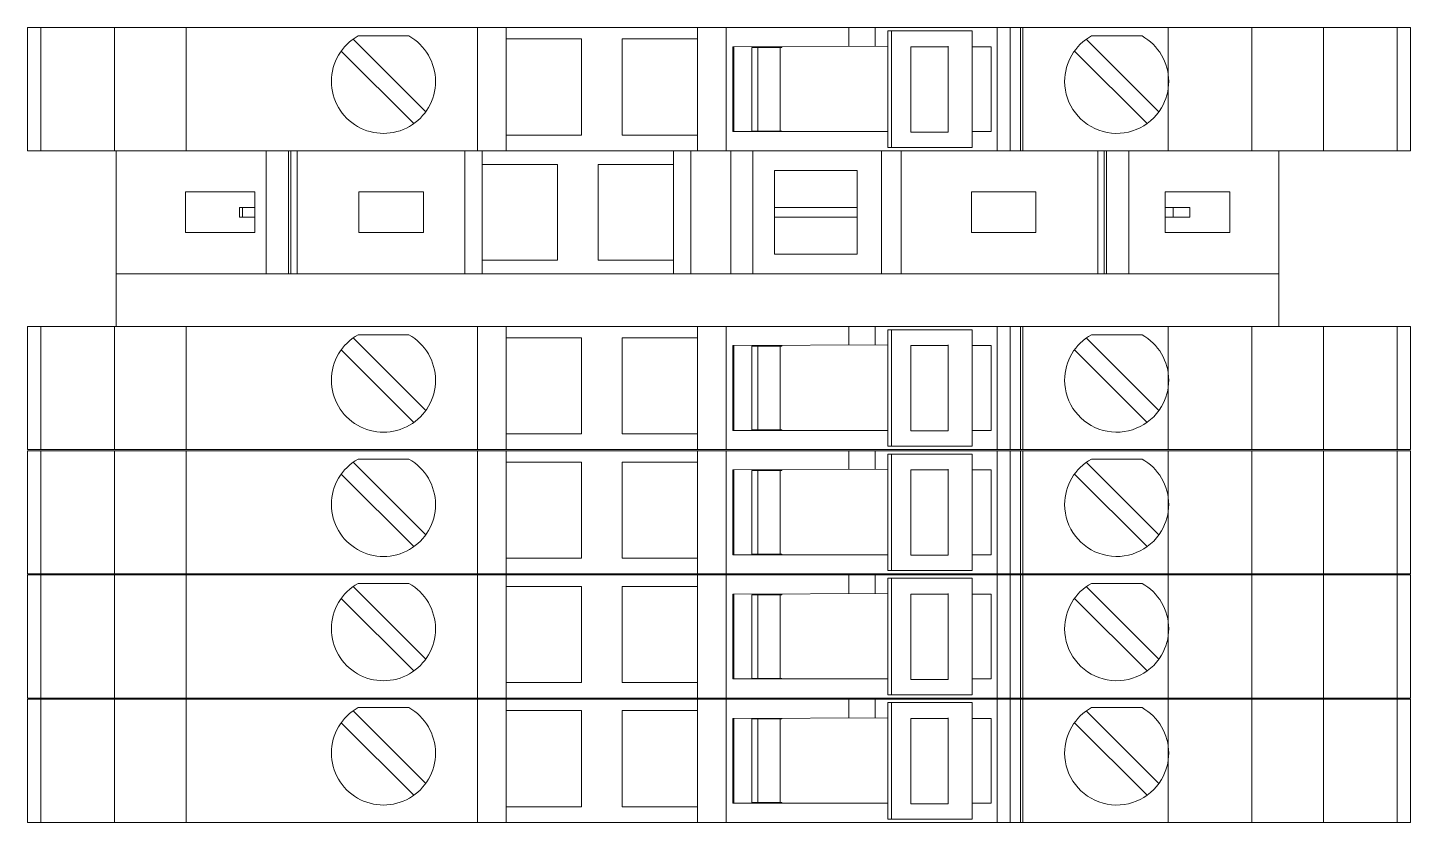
# Model space of a CAD drawing. Header units: millimetres. Extents: x 4962 to 7449, y 754 to 2938.
# Drawn here: x 6031.2 to 6089, y 2076.5 to 2109.8 of the extents above; entities that cross this region are included whole.
import ezdxf

# ---------------------------------------------------------------- set-up
doc = ezdxf.new("R2010")
doc.units = ezdxf.units.MM
doc.set_wipeout_variables(frame=1)
doc.layers.add('000-PI-Oprema', color=30, linetype='Continuous', lineweight=5)

msp = doc.modelspace()

# ---------------------------------------------------------------- linework, layer by layer
at = {"layer": '000-PI-Oprema', "color": 0, "linetype": 'ByBlock', "lineweight": 0}
for p, q in [((6031.171, 2109.76), (6049.971, 2109.76)), ((6031.171, 2104.61), (6031.171, 2109.76)), ((6031.718, 2109.76), (6031.718, 2104.61)), ((6049.971, 2109.76), (6051.171, 2109.76)), ((6059.171, 2109.76), (6051.171, 2109.76)), ((6051.171, 2109.76), (6051.171, 2109.76)), ((6059.171, 2109.76), (6060.371, 2109.76)), ((6059.171, 2109.76), (6059.171, 2109.76)), ((6060.371, 2109.76), (6065.496, 2109.76)), ((6064.971, 2109.76), (6064.971, 2109.76)), ((6066.592, 2109.76), (6065.496, 2109.76)), ((6065.496, 2109.76), (6065.496, 2109.76)), ((6065.496, 2109.76), (6065.499, 2108.979)), ((6066.596, 2109.76), (6066.592, 2109.76)), ((6066.596, 2109.76), (6088.971, 2109.76)), ((6066.596, 2109.76), (6066.596, 2109.76)), ((6066.596, 2108.983), (6066.596, 2109.76)), ((6070.021, 2109.76), (6070.021, 2109.76)), ((6072.671, 2109.76), (6072.671, 2109.76)), ((6085.347, 2104.61), (6085.347, 2109.76)), ((6088.424, 2109.76), (6088.424, 2104.61)), ((6088.971, 2104.61), (6088.971, 2109.76)), ((6044.776, 2109.275), (6047.812, 2106.24)), ((6044.988, 2109.41), (6044.988, 2109.41)), ((6047.105, 2109.41), (6044.988, 2109.41)), ((6047.105, 2109.41), (6047.105, 2109.41)), ((6051.171, 2109.285), (6051.171, 2109.285)), ((6054.321, 2109.285), (6051.171, 2109.285)), ((6054.321, 2105.26), (6054.321, 2109.285)), ((6054.321, 2109.285), (6054.321, 2109.285)), ((6056.021, 2109.285), (6056.021, 2105.26)), ((6056.021, 2109.285), (6056.021, 2109.285)), ((6059.171, 2109.285), (6056.021, 2109.285)), ((6059.171, 2109.285), (6059.171, 2109.285)), ((6067.13, 2109.62), (6067.288, 2109.62)), ((6067.13, 2109.62), (6067.13, 2108.935)), ((6067.288, 2109.62), (6070.659, 2109.62)), ((6070.659, 2109.62), (6070.659, 2109.62)), ((6075.426, 2109.275), (6075.426, 2109.275)), ((6075.426, 2109.275), (6078.462, 2106.24)), ((6075.638, 2109.41), (6075.638, 2109.41)), ((6075.638, 2109.41), (6077.755, 2109.41)), ((6077.755, 2109.41), (6077.755, 2109.41)), ((6047.317, 2105.745), (6044.281, 2108.78)), ((6049.971, 2108.81), (6049.971, 2106.21)), ((6049.971, 2108.81), (6049.971, 2108.81)), ((6060.646, 2108.96), (6067.13, 2108.985)), ((6060.646, 2108.96), (6060.646, 2108.96)), ((6060.646, 2105.41), (6060.646, 2108.96)), ((6060.696, 2108.96), (6060.696, 2105.41)), ((6061.446, 2108.935), (6061.696, 2108.935)), ((6061.446, 2108.935), (6061.446, 2108.935)), ((6061.446, 2105.435), (6061.446, 2108.935)), ((6061.696, 2105.41), (6061.696, 2108.96)), ((6061.696, 2108.935), (6062.696, 2108.935)), ((6062.633, 2105.435), (6062.633, 2108.935)), ((6062.696, 2108.96), (6062.696, 2108.935)), ((6067.13, 2108.935), (6067.13, 2105.435)), ((6068.085, 2108.96), (6069.652, 2108.96)), ((6068.085, 2108.96), (6068.085, 2105.435)), ((6069.652, 2105.385), (6069.652, 2108.985)), ((6070.659, 2108.96), (6071.446, 2108.96)), ((6071.446, 2108.96), (6071.446, 2108.96)), ((6071.446, 2105.41), (6071.446, 2108.96)), ((6072.771, 2106.21), (6072.771, 2108.81)), ((6072.771, 2108.81), (6072.771, 2108.81)), ((6074.931, 2108.78), (6074.931, 2108.78)), ((6077.967, 2105.745), (6074.931, 2108.78)), ((6078.462, 2106.24), (6078.462, 2106.24)), ((6049.971, 2106.21), (6049.971, 2106.21)), ((6072.771, 2106.21), (6072.771, 2106.21)), ((6077.967, 2105.745), (6077.967, 2105.745)), ((6051.171, 2105.26), (6051.171, 2105.26)), ((6051.171, 2105.26), (6054.321, 2105.26)), ((6054.321, 2105.26), (6054.321, 2105.26)), ((6056.021, 2105.26), (6059.171, 2105.26)), ((6056.021, 2105.26), (6056.021, 2105.26)), ((6059.171, 2105.26), (6059.171, 2105.26)), ((6060.646, 2105.41), (6067.13, 2105.41)), ((6060.646, 2105.41), (6060.646, 2105.41)), ((6061.446, 2105.435), (6061.446, 2105.435)), ((6061.446, 2105.435), (6061.696, 2105.435)), ((6061.696, 2105.435), (6062.696, 2105.435)), ((6062.696, 2105.435), (6062.696, 2105.41)), ((6068.085, 2105.435), (6068.085, 2105.385)), ((6068.243, 2105.385), (6068.085, 2105.385)), ((6069.652, 2105.385), (6068.243, 2105.385)), ((6070.659, 2105.41), (6071.446, 2105.41)), ((6071.446, 2105.41), (6071.446, 2105.41)), ((6031.171, 2104.61), (6031.854, 2104.61)), ((6031.171, 2097.26), (6049.971, 2097.26)), ((6031.171, 2092.11), (6031.171, 2097.26)), ((6031.718, 2097.26), (6031.718, 2092.11)), ((6034.795, 2092.11), (6034.795, 2097.26)), ((6037.795, 2092.11), (6037.795, 2097.26)), ((6049.971, 2097.26), (6051.171, 2097.26)), ((6049.971, 2092.11), (6049.971, 2097.26)), ((6059.171, 2097.26), (6051.171, 2097.26)), ((6051.171, 2097.26), (6051.171, 2097.26)), ((6051.171, 2092.11), (6051.171, 2097.26)), ((6059.171, 2097.26), (6060.371, 2097.26)), ((6059.171, 2097.26), (6059.171, 2097.26)), ((6059.171, 2097.26), (6059.171, 2092.11)), ((6060.371, 2097.26), (6065.496, 2097.26)), ((6060.371, 2097.26), (6060.371, 2092.11)), ((6064.971, 2097.26), (6064.971, 2097.26)), ((6066.592, 2097.26), (6065.496, 2097.26)), ((6065.496, 2097.26), (6065.496, 2097.26)), ((6065.496, 2097.26), (6065.499, 2096.479)), ((6066.596, 2097.26), (6066.592, 2097.26)), ((6066.596, 2097.26), (6088.971, 2097.26)), ((6066.596, 2097.26), (6066.596, 2097.26)), ((6066.596, 2096.483), (6066.596, 2097.26)), ((6067.13, 2097.12), (6067.288, 2097.12)), ((6067.13, 2097.12), (6067.13, 2096.435)), ((6067.288, 2097.12), (6067.288, 2092.25)), ((6067.288, 2097.12), (6070.659, 2097.12)), ((6070.021, 2097.26), (6070.021, 2097.26)), ((6070.659, 2092.25), (6070.659, 2097.12)), ((6070.659, 2097.12), (6070.659, 2097.12)), ((6071.702, 2092.11), (6071.702, 2097.26)), ((6072.244, 2097.26), (6072.244, 2092.11)), ((6072.671, 2097.26), (6072.671, 2097.26)), ((6072.671, 2097.26), (6072.671, 2092.11)), ((6072.771, 2092.11), (6072.771, 2097.26)), ((6078.847, 2092.11), (6078.847, 2097.26)), ((6082.347, 2092.11), (6082.347, 2097.26)), ((6085.347, 2092.11), (6085.347, 2097.26)), ((6088.424, 2097.26), (6088.424, 2092.11)), ((6088.971, 2092.11), (6088.971, 2097.26)), ((6044.776, 2096.775), (6047.812, 2093.74)), ((6044.988, 2096.91), (6044.988, 2096.91)), ((6047.105, 2096.91), (6044.988, 2096.91)), ((6047.105, 2096.91), (6047.105, 2096.91)), ((6051.171, 2096.785), (6051.171, 2096.785)), ((6054.321, 2096.785), (6051.171, 2096.785)), ((6054.321, 2092.76), (6054.321, 2096.785)), ((6054.321, 2096.785), (6054.321, 2096.785)), ((6056.021, 2096.785), (6056.021, 2092.76)), ((6056.021, 2096.785), (6056.021, 2096.785)), ((6059.171, 2096.785), (6056.021, 2096.785)), ((6059.171, 2096.785), (6059.171, 2096.785)), ((6060.646, 2096.46), (6067.13, 2096.485)), ((6060.646, 2096.46), (6060.646, 2096.46)), ((6060.646, 2092.91), (6060.646, 2096.46)), ((6060.696, 2096.46), (6060.696, 2092.91)), ((6061.446, 2096.435), (6061.696, 2096.435)), ((6061.446, 2096.435), (6061.446, 2096.435)), ((6061.446, 2092.935), (6061.446, 2096.435)), ((6061.696, 2092.91), (6061.696, 2096.46)), ((6061.696, 2096.435), (6062.696, 2096.435)), ((6062.633, 2092.935), (6062.633, 2096.435)), ((6062.696, 2096.46), (6062.696, 2096.435)), ((6067.13, 2096.435), (6067.13, 2092.935)), ((6068.085, 2096.46), (6069.652, 2096.46)), ((6068.085, 2096.46), (6068.085, 2092.935)), ((6069.652, 2092.885), (6069.652, 2096.485)), ((6070.659, 2096.46), (6071.446, 2096.46)), ((6071.446, 2096.46), (6071.446, 2096.46)), ((6071.446, 2092.91), (6071.446, 2096.46)), ((6075.426, 2096.775), (6075.426, 2096.775)), ((6075.426, 2096.775), (6078.462, 2093.74)), ((6075.638, 2096.91), (6075.638, 2096.91)), ((6075.638, 2096.91), (6077.755, 2096.91)), ((6077.755, 2096.91), (6077.755, 2096.91)), ((6047.317, 2093.245), (6044.281, 2096.28)), ((6049.971, 2096.31), (6049.971, 2093.71)), ((6049.971, 2096.31), (6049.971, 2096.31)), ((6072.771, 2093.71), (6072.771, 2096.31)), ((6072.771, 2096.31), (6072.771, 2096.31)), ((6074.931, 2096.28), (6074.931, 2096.28)), ((6077.967, 2093.245), (6074.931, 2096.28)), ((6049.971, 2093.71), (6049.971, 2093.71)), ((6072.771, 2093.71), (6072.771, 2093.71)), ((6078.462, 2093.74), (6078.462, 2093.74)), ((6077.967, 2093.245), (6077.967, 2093.245)), ((6051.171, 2092.76), (6051.171, 2092.76)), ((6051.171, 2092.76), (6054.321, 2092.76)), ((6054.321, 2092.76), (6054.321, 2092.76)), ((6056.021, 2092.76), (6059.171, 2092.76)), ((6056.021, 2092.76), (6056.021, 2092.76)), ((6059.171, 2092.76), (6059.171, 2092.76)), ((6060.646, 2092.91), (6067.13, 2092.91)), ((6060.646, 2092.91), (6060.646, 2092.91)), ((6061.446, 2092.935), (6061.446, 2092.935)), ((6061.446, 2092.935), (6061.696, 2092.935)), ((6061.696, 2092.935), (6062.696, 2092.935)), ((6062.696, 2092.935), (6062.696, 2092.91)), ((6067.13, 2092.25), (6067.13, 2092.935)), ((6068.085, 2092.935), (6068.085, 2092.885)), ((6068.243, 2092.885), (6068.085, 2092.885)), ((6069.652, 2092.885), (6068.243, 2092.885)), ((6070.659, 2092.91), (6071.446, 2092.91)), ((6071.446, 2092.91), (6071.446, 2092.91)), ((6031.171, 2092.11), (6031.854, 2092.11)), ((6031.171, 2092.11), (6049.971, 2092.11)), ((6031.171, 2092.06), (6049.971, 2092.06)), ((6031.171, 2086.91), (6031.171, 2092.06)), ((6031.718, 2092.06), (6031.718, 2086.91)), ((6034.795, 2086.91), (6034.795, 2092.06)), ((6037.795, 2086.91), (6037.795, 2092.06)), ((6049.971, 2092.11), (6051.171, 2092.11)), ((6049.971, 2092.06), (6051.171, 2092.06)), ((6049.971, 2086.91), (6049.971, 2092.06)), ((6051.171, 2092.11), (6051.171, 2092.11)), ((6059.171, 2092.11), (6051.171, 2092.11)), ((6059.171, 2092.06), (6051.171, 2092.06)), ((6051.171, 2092.06), (6051.171, 2092.06)), ((6051.171, 2086.91), (6051.171, 2092.06)), ((6059.171, 2092.11), (6059.171, 2092.11)), ((6059.171, 2092.11), (6060.371, 2092.11)), ((6059.171, 2092.06), (6060.371, 2092.06)), ((6059.171, 2092.06), (6059.171, 2092.06)), ((6059.171, 2092.06), (6059.171, 2086.91)), ((6060.371, 2092.11), (6078.571, 2092.11)), ((6060.371, 2092.06), (6065.496, 2092.06)), ((6060.371, 2092.06), (6060.371, 2086.91)), ((6064.971, 2092.11), (6064.971, 2092.11)), ((6064.971, 2092.06), (6064.971, 2092.06)), ((6066.592, 2092.06), (6065.496, 2092.06)), ((6065.496, 2092.06), (6065.496, 2092.06)), ((6065.496, 2092.06), (6065.499, 2091.279)), ((6066.596, 2092.06), (6066.592, 2092.06)), ((6066.596, 2092.06), (6088.971, 2092.06)), ((6066.596, 2092.06), (6066.596, 2092.06)), ((6066.596, 2091.283), (6066.596, 2092.06)), ((6067.13, 2092.25), (6067.288, 2092.25)), ((6067.13, 2091.92), (6067.288, 2091.92)), ((6067.13, 2091.92), (6067.13, 2091.235)), ((6067.288, 2092.25), (6070.659, 2092.25)), ((6067.288, 2091.92), (6067.288, 2087.05)), ((6067.288, 2091.92), (6070.659, 2091.92)), ((6070.021, 2092.11), (6070.021, 2092.11)), ((6070.021, 2092.06), (6070.021, 2092.06)), ((6070.659, 2092.25), (6070.659, 2092.25)), ((6070.659, 2087.05), (6070.659, 2091.92)), ((6070.659, 2091.92), (6070.659, 2091.92)), ((6071.702, 2086.91), (6071.702, 2092.06)), ((6072.244, 2092.06), (6072.244, 2086.91)), ((6072.671, 2092.11), (6072.671, 2092.11)), ((6072.671, 2092.06), (6072.671, 2092.06)), ((6072.671, 2092.06), (6072.671, 2086.91)), ((6072.771, 2086.91), (6072.771, 2092.06)), ((6088.971, 2092.11), (6078.571, 2092.11)), ((6078.847, 2086.91), (6078.847, 2092.06)), ((6082.347, 2086.91), (6082.347, 2092.06)), ((6085.347, 2086.91), (6085.347, 2092.06)), ((6088.424, 2092.06), (6088.424, 2086.91)), ((6088.971, 2086.91), (6088.971, 2092.06)), ((6044.776, 2091.575), (6047.812, 2088.54)), ((6044.988, 2091.71), (6044.988, 2091.71)), ((6047.105, 2091.71), (6044.988, 2091.71)), ((6047.105, 2091.71), (6047.105, 2091.71)), ((6051.171, 2091.585), (6051.171, 2091.585)), ((6054.321, 2091.585), (6051.171, 2091.585)), ((6054.321, 2087.56), (6054.321, 2091.585)), ((6054.321, 2091.585), (6054.321, 2091.585)), ((6056.021, 2091.585), (6056.021, 2087.56)), ((6056.021, 2091.585), (6056.021, 2091.585)), ((6059.171, 2091.585), (6056.021, 2091.585)), ((6059.171, 2091.585), (6059.171, 2091.585)), ((6060.646, 2091.26), (6067.13, 2091.285)), ((6060.646, 2091.26), (6060.646, 2091.26)), ((6060.646, 2087.71), (6060.646, 2091.26)), ((6060.696, 2091.26), (6060.696, 2087.71)), ((6061.446, 2091.235), (6061.696, 2091.235)), ((6061.446, 2091.235), (6061.446, 2091.235)), ((6061.446, 2087.735), (6061.446, 2091.235)), ((6061.696, 2087.71), (6061.696, 2091.26)), ((6061.696, 2091.235), (6062.696, 2091.235)), ((6062.633, 2087.735), (6062.633, 2091.235)), ((6062.696, 2091.26), (6062.696, 2091.235)), ((6067.13, 2091.235), (6067.13, 2087.735)), ((6068.085, 2091.26), (6069.652, 2091.26)), ((6068.085, 2091.26), (6068.085, 2087.735)), ((6069.652, 2087.685), (6069.652, 2091.285)), ((6070.659, 2091.26), (6071.446, 2091.26)), ((6071.446, 2091.26), (6071.446, 2091.26)), ((6071.446, 2087.71), (6071.446, 2091.26)), ((6075.426, 2091.575), (6075.426, 2091.575)), ((6075.426, 2091.575), (6078.462, 2088.54)), ((6075.638, 2091.71), (6075.638, 2091.71)), ((6075.638, 2091.71), (6077.755, 2091.71)), ((6077.755, 2091.71), (6077.755, 2091.71)), ((6047.317, 2088.045), (6044.281, 2091.08)), ((6049.971, 2091.11), (6049.971, 2088.51)), ((6049.971, 2091.11), (6049.971, 2091.11)), ((6072.771, 2088.51), (6072.771, 2091.11)), ((6072.771, 2091.11), (6072.771, 2091.11)), ((6074.931, 2091.08), (6074.931, 2091.08)), ((6077.967, 2088.045), (6074.931, 2091.08)), ((6049.971, 2088.51), (6049.971, 2088.51)), ((6072.771, 2088.51), (6072.771, 2088.51)), ((6078.462, 2088.54), (6078.462, 2088.54)), ((6077.967, 2088.045), (6077.967, 2088.045)), ((6051.171, 2087.56), (6051.171, 2087.56)), ((6051.171, 2087.56), (6054.321, 2087.56)), ((6054.321, 2087.56), (6054.321, 2087.56)), ((6056.021, 2087.56), (6059.171, 2087.56)), ((6056.021, 2087.56), (6056.021, 2087.56)), ((6059.171, 2087.56), (6059.171, 2087.56)), ((6060.646, 2087.71), (6067.13, 2087.71)), ((6060.646, 2087.71), (6060.646, 2087.71)), ((6061.446, 2087.735), (6061.446, 2087.735)), ((6061.446, 2087.735), (6061.696, 2087.735)), ((6061.696, 2087.735), (6062.696, 2087.735)), ((6062.696, 2087.735), (6062.696, 2087.71)), ((6067.13, 2087.05), (6067.13, 2087.735)), ((6068.085, 2087.735), (6068.085, 2087.685)), ((6068.243, 2087.685), (6068.085, 2087.685)), ((6069.652, 2087.685), (6068.243, 2087.685)), ((6070.659, 2087.71), (6071.446, 2087.71)), ((6071.446, 2087.71), (6071.446, 2087.71)), ((6031.171, 2086.91), (6031.854, 2086.91)), ((6031.171, 2086.91), (6049.971, 2086.91)), ((6031.171, 2086.86), (6049.971, 2086.86)), ((6031.171, 2081.71), (6031.171, 2086.86)), ((6031.718, 2086.86), (6031.718, 2081.71)), ((6034.795, 2081.71), (6034.795, 2086.86)), ((6037.795, 2081.71), (6037.795, 2086.86)), ((6049.971, 2086.91), (6051.171, 2086.91)), ((6049.971, 2086.86), (6051.171, 2086.86)), ((6049.971, 2081.71), (6049.971, 2086.86)), ((6051.171, 2086.91), (6051.171, 2086.91)), ((6059.171, 2086.91), (6051.171, 2086.91)), ((6059.171, 2086.86), (6051.171, 2086.86)), ((6051.171, 2086.86), (6051.171, 2086.86)), ((6051.171, 2081.71), (6051.171, 2086.86)), ((6059.171, 2086.91), (6059.171, 2086.91)), ((6059.171, 2086.91), (6060.371, 2086.91)), ((6059.171, 2086.86), (6060.371, 2086.86)), ((6059.171, 2086.86), (6059.171, 2086.86)), ((6059.171, 2086.86), (6059.171, 2081.71)), ((6060.371, 2086.91), (6078.571, 2086.91)), ((6060.371, 2086.86), (6065.496, 2086.86)), ((6060.371, 2086.86), (6060.371, 2081.71)), ((6064.971, 2086.91), (6064.971, 2086.91)), ((6064.971, 2086.86), (6064.971, 2086.86)), ((6066.592, 2086.86), (6065.496, 2086.86)), ((6065.496, 2086.86), (6065.496, 2086.86)), ((6065.496, 2086.86), (6065.499, 2086.079)), ((6066.596, 2086.86), (6066.592, 2086.86)), ((6066.596, 2086.86), (6088.971, 2086.86)), ((6066.596, 2086.86), (6066.596, 2086.86)), ((6066.596, 2086.083), (6066.596, 2086.86)), ((6067.13, 2087.05), (6067.288, 2087.05)), ((6067.13, 2086.72), (6067.288, 2086.72)), ((6067.13, 2086.72), (6067.13, 2086.035)), ((6067.288, 2087.05), (6070.659, 2087.05)), ((6067.288, 2086.72), (6067.288, 2081.85)), ((6067.288, 2086.72), (6070.659, 2086.72)), ((6070.021, 2086.91), (6070.021, 2086.91)), ((6070.021, 2086.86), (6070.021, 2086.86)), ((6070.659, 2087.05), (6070.659, 2087.05)), ((6070.659, 2081.85), (6070.659, 2086.72)), ((6070.659, 2086.72), (6070.659, 2086.72)), ((6071.702, 2081.71), (6071.702, 2086.86)), ((6072.244, 2086.86), (6072.244, 2081.71)), ((6072.671, 2086.91), (6072.671, 2086.91)), ((6072.671, 2086.86), (6072.671, 2086.86)), ((6072.671, 2086.86), (6072.671, 2081.71)), ((6072.771, 2081.71), (6072.771, 2086.86)), ((6088.971, 2086.91), (6078.571, 2086.91)), ((6078.847, 2081.71), (6078.847, 2086.86)), ((6082.347, 2081.71), (6082.347, 2086.86)), ((6085.347, 2081.71), (6085.347, 2086.86)), ((6088.424, 2086.86), (6088.424, 2081.71)), ((6088.971, 2081.71), (6088.971, 2086.86)), ((6044.776, 2086.375), (6047.812, 2083.34)), ((6044.988, 2086.51), (6044.988, 2086.51)), ((6047.105, 2086.51), (6044.988, 2086.51)), ((6047.105, 2086.51), (6047.105, 2086.51)), ((6051.171, 2086.385), (6051.171, 2086.385)), ((6054.321, 2086.385), (6051.171, 2086.385)), ((6054.321, 2082.36), (6054.321, 2086.385)), ((6054.321, 2086.385), (6054.321, 2086.385)), ((6056.021, 2086.385), (6056.021, 2082.36)), ((6056.021, 2086.385), (6056.021, 2086.385)), ((6059.171, 2086.385), (6056.021, 2086.385)), ((6059.171, 2086.385), (6059.171, 2086.385)), ((6060.646, 2086.06), (6067.13, 2086.085)), ((6060.646, 2086.06), (6060.646, 2086.06)), ((6060.646, 2082.51), (6060.646, 2086.06)), ((6060.696, 2086.06), (6060.696, 2082.51)), ((6061.446, 2086.035), (6061.696, 2086.035)), ((6061.446, 2086.035), (6061.446, 2086.035)), ((6061.446, 2082.535), (6061.446, 2086.035)), ((6061.696, 2082.51), (6061.696, 2086.06)), ((6061.696, 2086.035), (6062.696, 2086.035)), ((6062.633, 2082.535), (6062.633, 2086.035)), ((6062.696, 2086.06), (6062.696, 2086.035)), ((6067.13, 2086.035), (6067.13, 2082.535)), ((6068.085, 2086.06), (6069.652, 2086.06)), ((6068.085, 2086.06), (6068.085, 2082.535)), ((6069.652, 2082.485), (6069.652, 2086.085)), ((6070.659, 2086.06), (6071.446, 2086.06)), ((6071.446, 2086.06), (6071.446, 2086.06)), ((6071.446, 2082.51), (6071.446, 2086.06)), ((6075.426, 2086.375), (6075.426, 2086.375)), ((6075.426, 2086.375), (6078.462, 2083.34)), ((6075.638, 2086.51), (6075.638, 2086.51)), ((6075.638, 2086.51), (6077.755, 2086.51)), ((6077.755, 2086.51), (6077.755, 2086.51)), ((6047.317, 2082.845), (6044.281, 2085.88)), ((6049.971, 2085.91), (6049.971, 2083.31)), ((6049.971, 2085.91), (6049.971, 2085.91)), ((6072.771, 2083.31), (6072.771, 2085.91)), ((6072.771, 2085.91), (6072.771, 2085.91)), ((6074.931, 2085.88), (6074.931, 2085.88)), ((6077.967, 2082.845), (6074.931, 2085.88)), ((6049.971, 2083.31), (6049.971, 2083.31)), ((6072.771, 2083.31), (6072.771, 2083.31)), ((6078.462, 2083.34), (6078.462, 2083.34)), ((6061.446, 2082.535), (6061.446, 2082.535)), ((6061.446, 2082.535), (6061.696, 2082.535)), ((6061.696, 2082.535), (6062.696, 2082.535)), ((6062.696, 2082.535), (6062.696, 2082.51)), ((6067.13, 2081.85), (6067.13, 2082.535)), ((6068.085, 2082.535), (6068.085, 2082.485)), ((6077.967, 2082.845), (6077.967, 2082.845)), ((6051.171, 2082.36), (6051.171, 2082.36)), ((6051.171, 2082.36), (6054.321, 2082.36)), ((6054.321, 2082.36), (6054.321, 2082.36)), ((6056.021, 2082.36), (6059.171, 2082.36)), ((6056.021, 2082.36), (6056.021, 2082.36)), ((6059.171, 2082.36), (6059.171, 2082.36)), ((6060.646, 2082.51), (6067.13, 2082.51)), ((6060.646, 2082.51), (6060.646, 2082.51)), ((6068.243, 2082.485), (6068.085, 2082.485)), ((6069.652, 2082.485), (6068.243, 2082.485)), ((6070.659, 2082.51), (6071.446, 2082.51)), ((6071.446, 2082.51), (6071.446, 2082.51)), ((6031.171, 2081.71), (6031.854, 2081.71)), ((6031.171, 2081.71), (6049.971, 2081.71)), ((6031.171, 2081.66), (6049.971, 2081.66)), ((6031.171, 2076.51), (6031.171, 2081.66)), ((6031.718, 2081.66), (6031.718, 2076.51)), ((6034.795, 2076.51), (6034.795, 2081.66)), ((6037.795, 2076.51), (6037.795, 2081.66)), ((6049.971, 2081.71), (6051.171, 2081.71)), ((6049.971, 2081.66), (6051.171, 2081.66)), ((6049.971, 2076.51), (6049.971, 2081.66)), ((6051.171, 2081.71), (6051.171, 2081.71)), ((6059.171, 2081.71), (6051.171, 2081.71)), ((6059.171, 2081.66), (6051.171, 2081.66)), ((6051.171, 2081.66), (6051.171, 2081.66)), ((6051.171, 2076.51), (6051.171, 2081.66)), ((6059.171, 2081.71), (6059.171, 2081.71)), ((6059.171, 2081.71), (6060.371, 2081.71)), ((6059.171, 2081.66), (6060.371, 2081.66)), ((6059.171, 2081.66), (6059.171, 2081.66)), ((6059.171, 2081.66), (6059.171, 2076.51)), ((6060.371, 2081.71), (6078.571, 2081.71)), ((6060.371, 2081.66), (6065.496, 2081.66)), ((6060.371, 2081.66), (6060.371, 2076.51)), ((6064.971, 2081.71), (6064.971, 2081.71)), ((6064.971, 2081.66), (6064.971, 2081.66)), ((6066.592, 2081.66), (6065.496, 2081.66)), ((6065.496, 2081.66), (6065.496, 2081.66)), ((6065.496, 2081.66), (6065.499, 2080.879)), ((6066.596, 2081.66), (6066.592, 2081.66)), ((6066.596, 2081.66), (6088.971, 2081.66)), ((6066.596, 2081.66), (6066.596, 2081.66)), ((6066.596, 2080.883), (6066.596, 2081.66)), ((6067.13, 2081.85), (6067.288, 2081.85)), ((6067.13, 2081.52), (6067.288, 2081.52)), ((6067.13, 2081.52), (6067.13, 2080.835)), ((6067.288, 2081.85), (6070.659, 2081.85)), ((6067.288, 2081.52), (6067.288, 2076.65)), ((6067.288, 2081.52), (6070.659, 2081.52)), ((6070.021, 2081.71), (6070.021, 2081.71)), ((6070.021, 2081.66), (6070.021, 2081.66)), ((6070.659, 2081.85), (6070.659, 2081.85)), ((6070.659, 2076.65), (6070.659, 2081.52)), ((6070.659, 2081.52), (6070.659, 2081.52)), ((6071.702, 2076.51), (6071.702, 2081.66)), ((6072.244, 2081.66), (6072.244, 2076.51)), ((6072.671, 2081.71), (6072.671, 2081.71)), ((6072.671, 2081.66), (6072.671, 2081.66)), ((6072.671, 2081.66), (6072.671, 2076.51)), ((6072.771, 2076.51), (6072.771, 2081.66)), ((6088.971, 2081.71), (6078.571, 2081.71)), ((6078.847, 2076.51), (6078.847, 2081.66)), ((6082.347, 2076.51), (6082.347, 2081.66)), ((6085.347, 2076.51), (6085.347, 2081.66)), ((6088.424, 2081.66), (6088.424, 2076.51)), ((6088.971, 2076.51), (6088.971, 2081.66)), ((6044.776, 2081.175), (6047.812, 2078.14)), ((6044.988, 2081.31), (6044.988, 2081.31)), ((6047.105, 2081.31), (6044.988, 2081.31)), ((6047.105, 2081.31), (6047.105, 2081.31)), ((6051.171, 2081.185), (6051.171, 2081.185)), ((6054.321, 2081.185), (6051.171, 2081.185)), ((6054.321, 2077.16), (6054.321, 2081.185)), ((6054.321, 2081.185), (6054.321, 2081.185)), ((6056.021, 2081.185), (6056.021, 2077.16)), ((6056.021, 2081.185), (6056.021, 2081.185)), ((6059.171, 2081.185), (6056.021, 2081.185)), ((6059.171, 2081.185), (6059.171, 2081.185)), ((6060.646, 2080.86), (6067.13, 2080.885)), ((6060.646, 2080.86), (6060.646, 2080.86)), ((6060.646, 2077.31), (6060.646, 2080.86)), ((6060.696, 2080.86), (6060.696, 2077.31)), ((6061.446, 2080.835), (6061.696, 2080.835)), ((6061.446, 2080.835), (6061.446, 2080.835)), ((6061.446, 2077.335), (6061.446, 2080.835)), ((6061.696, 2077.31), (6061.696, 2080.86)), ((6061.696, 2080.835), (6062.696, 2080.835)), ((6062.633, 2077.335), (6062.633, 2080.835)), ((6062.696, 2080.86), (6062.696, 2080.835)), ((6067.13, 2080.835), (6067.13, 2077.335)), ((6068.085, 2080.86), (6069.652, 2080.86)), ((6068.085, 2080.86), (6068.085, 2077.335)), ((6069.652, 2077.285), (6069.652, 2080.885)), ((6070.659, 2080.86), (6071.446, 2080.86)), ((6071.446, 2080.86), (6071.446, 2080.86)), ((6071.446, 2077.31), (6071.446, 2080.86)), ((6075.426, 2081.175), (6075.426, 2081.175)), ((6075.426, 2081.175), (6078.462, 2078.14)), ((6075.638, 2081.31), (6075.638, 2081.31)), ((6075.638, 2081.31), (6077.755, 2081.31)), ((6077.755, 2081.31), (6077.755, 2081.31)), ((6047.317, 2077.645), (6044.281, 2080.68)), ((6049.971, 2080.71), (6049.971, 2078.11)), ((6049.971, 2080.71), (6049.971, 2080.71)), ((6072.771, 2078.11), (6072.771, 2080.71)), ((6072.771, 2080.71), (6072.771, 2080.71)), ((6074.931, 2080.68), (6074.931, 2080.68)), ((6077.967, 2077.645), (6074.931, 2080.68)), ((6049.971, 2078.11), (6049.971, 2078.11)), ((6072.771, 2078.11), (6072.771, 2078.11)), ((6078.462, 2078.14), (6078.462, 2078.14)), ((6061.446, 2077.335), (6061.446, 2077.335)), ((6061.446, 2077.335), (6061.696, 2077.335)), ((6061.696, 2077.335), (6062.696, 2077.335)), ((6062.696, 2077.335), (6062.696, 2077.31)), ((6067.13, 2076.65), (6067.13, 2077.335)), ((6068.085, 2077.335), (6068.085, 2077.285)), ((6077.967, 2077.645), (6077.967, 2077.645)), ((6051.171, 2077.16), (6051.171, 2077.16)), ((6051.171, 2077.16), (6054.321, 2077.16)), ((6054.321, 2077.16), (6054.321, 2077.16)), ((6056.021, 2077.16), (6059.171, 2077.16)), ((6056.021, 2077.16), (6056.021, 2077.16)), ((6059.171, 2077.16), (6059.171, 2077.16)), ((6060.646, 2077.31), (6067.13, 2077.31)), ((6060.646, 2077.31), (6060.646, 2077.31)), ((6068.243, 2077.285), (6068.085, 2077.285)), ((6069.652, 2077.285), (6068.243, 2077.285)), ((6070.659, 2077.31), (6071.446, 2077.31)), ((6071.446, 2077.31), (6071.446, 2077.31)), ((6031.171, 2076.51), (6031.854, 2076.51)), ((6031.171, 2076.51), (6049.971, 2076.51)), ((6049.971, 2076.51), (6051.171, 2076.51)), ((6051.171, 2076.51), (6051.171, 2076.51)), ((6059.171, 2076.51), (6051.171, 2076.51)), ((6059.171, 2076.51), (6059.171, 2076.51)), ((6059.171, 2076.51), (6060.371, 2076.51)), ((6060.371, 2076.51), (6078.571, 2076.51)), ((6064.971, 2076.51), (6064.971, 2076.51)), ((6067.13, 2076.65), (6067.288, 2076.65)), ((6067.288, 2076.65), (6070.659, 2076.65)), ((6070.021, 2076.51), (6070.021, 2076.51)), ((6070.659, 2076.65), (6070.659, 2076.65)), ((6072.671, 2076.51), (6072.671, 2076.51)), ((6088.971, 2076.51), (6078.571, 2076.51))]:
    msp.add_line(p, q, dxfattribs=at)
for centre, start, end in [((6046.046, 2107.51), 119.12459, 179.99998), ((6046.046, 2107.51), 0.00002, 60.87541), ((6076.696, 2107.51), 119.12459, 179.99998), ((6076.696, 2107.51), 30.45032, 60.87541), ((6046.046, 2107.51), 179.99998, 0.00002), ((6076.696, 2107.51), 179.99998, 329.54972), ((6046.046, 2095.01), 119.12459, 179.99998), ((6046.046, 2095.01), 0.00002, 60.87541), ((6076.696, 2095.01), 119.12459, 179.99998), ((6076.696, 2095.01), 30.45032, 60.87541), ((6046.046, 2095.01), 179.99998, 0.00002), ((6076.696, 2095.01), 179.99998, 329.54972), ((6046.046, 2089.81), 119.12459, 179.99998), ((6046.046, 2089.81), 0.00002, 60.87541), ((6076.696, 2089.81), 119.12459, 179.99998), ((6076.696, 2089.81), 30.45032, 60.87541), ((6046.046, 2089.81), 179.99998, 0.00002), ((6076.696, 2089.81), 179.99998, 329.54972), ((6046.046, 2084.61), 119.12459, 179.99998), ((6046.046, 2084.61), 0.00002, 60.87541), ((6076.696, 2084.61), 119.12459, 179.99998), ((6076.696, 2084.61), 30.45032, 60.87541), ((6046.046, 2084.61), 179.99998, 0.00002), ((6076.696, 2084.61), 179.99998, 329.54972), ((6046.046, 2079.41), 119.12459, 179.99998), ((6046.046, 2079.41), 0.00002, 60.87541), ((6076.696, 2079.41), 119.12459, 179.99998), ((6076.696, 2079.41), 30.45032, 60.87541), ((6046.046, 2079.41), 179.99998, 0.00002), ((6076.696, 2079.41), 179.99998, 329.54972)]:
    msp.add_arc(centre, 2.175, start, end, dxfattribs=at)
at = {"layer": '000-PI-Oprema', "color": 0, "linetype": 'ByBlock', "lineweight": 0, "extrusion": (0, 0, -1)}
for centre, start_param, end_param in [((6076.696, 2107.51), -2.102255, -1.570796), ((6076.696, 2107.51), -1.570796, -1.039338), ((6076.696, 2095.01), -2.102255, -1.570796), ((6076.696, 2095.01), -1.570796, -1.039338), ((6076.696, 2089.81), -2.102255, -1.570796), ((6076.696, 2089.81), -1.570796, -1.039338), ((6076.696, 2084.61), -2.102255, -1.570796), ((6076.696, 2084.61), -1.570796, -1.039338), ((6076.696, 2079.41), -2.102255, -1.570796), ((6076.696, 2079.41), -1.570796, -1.039338)]:
    msp.add_ellipse(centre, major_axis=(0, -2.175), ratio=1, start_param=start_param, end_param=end_param, dxfattribs=at)

# ---------------------------------------------------------------- next in the draw order: wipeouts: each hides what was drawn before it
at = {"color": 7}
msp.add_wipeout([(6034.871, 2097.26), (6083.471, 2097.26), (6083.471, 2104.61), (6034.871, 2104.61)], dxfattribs=at).dxf.layer = '000-PI-Oprema'

# ---------------------------------------------------------------- next in the draw order: linework, layer by layer
at = {"layer": '000-PI-Oprema', "color": 0, "linetype": 'ByBlock', "lineweight": 0}
for p, q in [((6034.795, 2104.61), (6034.795, 2109.76)), ((6037.795, 2104.61), (6037.795, 2109.76)), ((6049.971, 2104.61), (6049.971, 2109.76)), ((6051.171, 2104.61), (6051.171, 2109.76)), ((6059.171, 2109.76), (6059.171, 2104.61)), ((6060.371, 2109.76), (6060.371, 2104.61)), ((6071.702, 2104.61), (6071.702, 2109.76)), ((6072.244, 2109.76), (6072.244, 2104.61)), ((6072.671, 2109.76), (6072.671, 2104.61)), ((6072.771, 2104.61), (6072.771, 2109.76)), ((6078.847, 2104.61), (6078.847, 2109.76)), ((6082.347, 2104.61), (6082.347, 2109.76)), ((6067.288, 2109.62), (6067.288, 2104.75)), ((6070.659, 2104.75), (6070.659, 2109.62)), ((6067.13, 2104.75), (6067.13, 2105.435)), ((6031.171, 2104.61), (6049.971, 2104.61)), ((6049.971, 2104.61), (6051.171, 2104.61)), ((6051.171, 2104.61), (6051.171, 2104.61)), ((6059.171, 2104.61), (6051.171, 2104.61)), ((6059.171, 2104.61), (6059.171, 2104.61)), ((6059.171, 2104.61), (6060.371, 2104.61)), ((6060.371, 2104.61), (6078.571, 2104.61)), ((6064.971, 2104.61), (6064.971, 2104.61)), ((6067.13, 2104.75), (6067.288, 2104.75)), ((6067.288, 2104.75), (6070.659, 2104.75)), ((6070.021, 2104.61), (6070.021, 2104.61)), ((6070.659, 2104.75), (6070.659, 2104.75)), ((6072.671, 2104.61), (6072.671, 2104.61)), ((6088.971, 2104.61), (6078.571, 2104.61))]:
    msp.add_line(p, q, dxfattribs=at)
at = {"layer": '000-PI-Oprema', "color": 7}
for p, q in [((6034.871, 2097.26), (6034.871, 2104.61)), ((6041.137, 2104.61), (6041.137, 2099.46)), ((6042.073, 2104.61), (6042.073, 2099.46)), ((6042.174, 2099.46), (6042.174, 2104.61)), ((6042.432, 2099.46), (6042.432, 2104.61)), ((6049.453, 2104.61), (6049.453, 2099.46)), ((6050.171, 2104.61), (6050.171, 2104.035)), ((6058.171, 2104.035), (6058.171, 2104.61)), ((6058.89, 2104.61), (6058.89, 2099.46)), ((6060.562, 2099.46), (6060.562, 2104.61)), ((6061.487, 2099.46), (6061.487, 2104.61)), ((6066.861, 2099.46), (6066.861, 2104.61)), ((6067.681, 2104.61), (6067.681, 2099.46)), ((6075.911, 2099.46), (6075.911, 2104.61)), ((6076.169, 2104.61), (6076.169, 2099.46)), ((6076.269, 2104.61), (6076.269, 2099.46)), ((6077.206, 2104.61), (6077.206, 2099.46)), ((6083.471, 2104.61), (6083.471, 2097.26)), ((6050.171, 2104.035), (6050.171, 2100.035)), ((6053.321, 2104.035), (6050.171, 2104.035)), ((6053.321, 2100.035), (6053.321, 2104.035)), ((6055.021, 2104.035), (6055.021, 2100.035)), ((6058.171, 2104.035), (6055.021, 2104.035)), ((6058.171, 2100.035), (6058.171, 2104.035)), ((6065.846, 2103.785), (6062.396, 2103.785)), ((6062.396, 2103.785), (6062.396, 2102.235)), ((6065.846, 2102.235), (6065.846, 2103.785)), ((6037.771, 2102.885), (6037.771, 2101.185)), ((6040.671, 2102.885), (6037.771, 2102.885)), ((6040.671, 2102.235), (6040.671, 2102.885)), ((6045.021, 2102.885), (6045.021, 2101.185)), ((6047.721, 2102.885), (6045.021, 2102.885)), ((6047.721, 2101.185), (6047.721, 2102.885)), ((6070.621, 2102.885), (6070.621, 2101.185)), ((6073.321, 2102.885), (6070.621, 2102.885)), ((6073.321, 2101.185), (6073.321, 2102.885)), ((6081.421, 2102.885), (6078.721, 2102.885)), ((6078.721, 2102.885), (6078.721, 2102.235)), ((6081.421, 2101.185), (6081.421, 2102.885)), ((6040.157, 2102.235), (6040.026, 2102.235)), ((6040.026, 2102.235), (6040.026, 2101.835)), ((6040.157, 2102.235), (6040.671, 2102.235)), ((6040.157, 2101.835), (6040.157, 2102.235)), ((6040.671, 2101.835), (6040.671, 2102.235)), ((6062.396, 2102.235), (6065.846, 2102.235)), ((6062.396, 2102.235), (6062.396, 2101.835)), ((6065.846, 2101.835), (6065.846, 2102.235)), ((6078.721, 2102.235), (6079.057, 2102.235)), ((6078.721, 2102.235), (6078.721, 2101.835)), ((6079.757, 2102.235), (6079.057, 2102.235)), ((6079.057, 2101.835), (6079.057, 2102.235)), ((6079.757, 2101.835), (6079.757, 2102.235)), ((6040.157, 2101.835), (6040.026, 2101.835)), ((6040.157, 2101.835), (6040.671, 2101.835)), ((6040.671, 2101.185), (6040.671, 2101.835)), ((6062.396, 2101.835), (6065.846, 2101.835)), ((6062.396, 2101.835), (6062.396, 2100.285)), ((6065.846, 2100.285), (6065.846, 2101.835)), ((6078.721, 2101.835), (6078.721, 2101.185)), ((6078.721, 2101.835), (6079.057, 2101.835)), ((6079.757, 2101.835), (6079.057, 2101.835)), ((6037.771, 2101.185), (6040.671, 2101.185)), ((6045.021, 2101.185), (6047.721, 2101.185)), ((6070.621, 2101.185), (6073.321, 2101.185)), ((6078.721, 2101.185), (6081.421, 2101.185)), ((6050.171, 2100.035), (6050.171, 2099.46)), ((6050.171, 2100.035), (6053.321, 2100.035)), ((6055.021, 2100.035), (6058.171, 2100.035)), ((6058.171, 2099.46), (6058.171, 2100.035)), ((6062.396, 2100.285), (6065.846, 2100.285)), ((6041.137, 2099.46), (6034.871, 2099.46)), ((6042.073, 2099.46), (6041.137, 2099.46)), ((6042.174, 2099.46), (6042.073, 2099.46)), ((6042.432, 2099.46), (6042.174, 2099.46)), ((6049.453, 2099.46), (6042.432, 2099.46)), ((6049.453, 2099.46), (6050.171, 2099.46)), ((6050.171, 2099.46), (6058.171, 2099.46)), ((6058.171, 2099.46), (6058.89, 2099.46)), ((6058.89, 2099.46), (6060.562, 2099.46)), ((6061.487, 2099.46), (6060.562, 2099.46)), ((6066.861, 2099.46), (6061.487, 2099.46)), ((6067.681, 2099.46), (6066.861, 2099.46)), ((6067.681, 2099.46), (6075.911, 2099.46)), ((6075.911, 2099.46), (6076.169, 2099.46)), ((6076.169, 2099.46), (6076.269, 2099.46)), ((6077.206, 2099.46), (6076.269, 2099.46)), ((6077.206, 2099.46), (6083.471, 2099.46)), ((6083.471, 2097.26), (6034.871, 2097.26))]:
    msp.add_line(p, q, dxfattribs=at)
at = {"layer": '000-PI-Oprema', "color": 7, "ltscale": 0.25}
msp.add_line((6034.871, 2104.61), (6083.471, 2104.61), dxfattribs=at)

doc.saveas('drawing.dxf')
